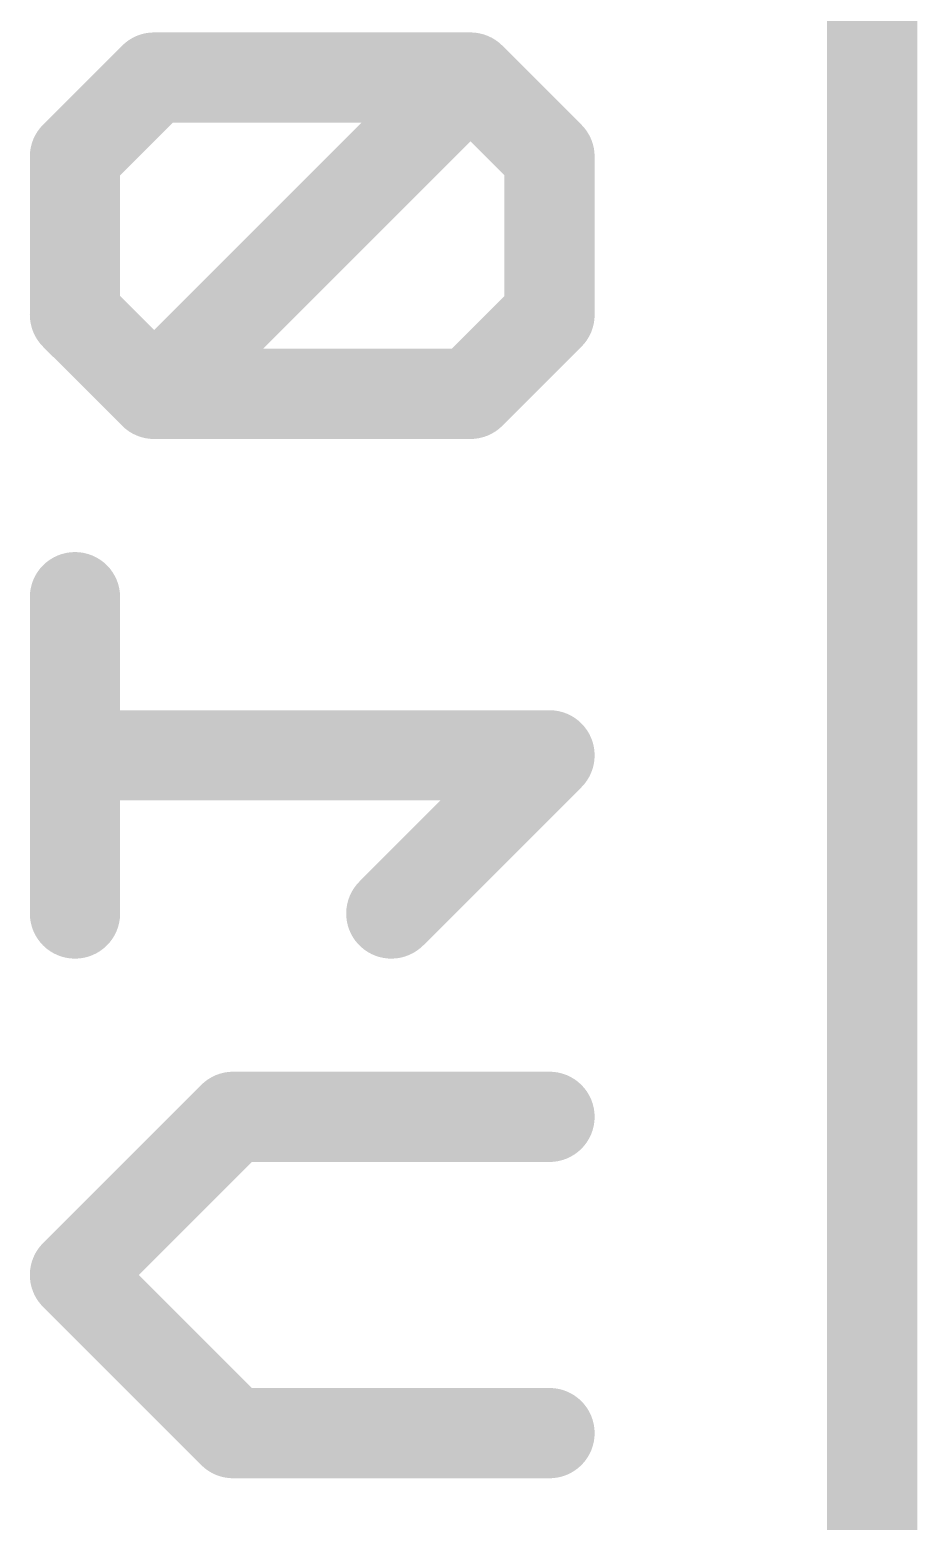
# Model space of a CAD drawing. Extents: x -45 to 62, y -39 to 23.
# Drawn here: x 1.905 to 3.902, y -11.146 to -7.789 of the extents above; entities that cross this region are included whole.
import ezdxf

# ---------------------------------------------------------------- set-up
doc = ezdxf.new("R2010")
doc.units = 0
doc.layers.add('16', color=132, linetype='CONTINUOUS')
doc.layers.add('20', color=53, linetype='CONTINUOUS')

msp = doc.modelspace()

# ---------------------------------------------------------------- linework, layer by layer
at = {"layer": '16', "const_width": 0.2032}
for points in [[(2.1846, -7.8968), (2.0066, -8.0747)], [(2.8964, -7.8968), (2.1846, -7.8968)], [(2.1846, -8.6086), (2.8964, -7.8968)], [(3.0743, -8.0747), (2.8964, -7.8968)], [(2.0066, -8.0747), (2.0066, -8.4307)], [(3.0743, -8.4307), (3.0743, -8.0747)], [(2.0066, -8.4307), (2.1846, -8.6086)], [(2.8964, -8.6086), (3.0743, -8.4307)], [(2.1846, -8.6086), (2.8964, -8.6086)], [(2.0066, -9.778), (2.0066, -9.0662)], [(3.0743, -9.4221), (2.0066, -9.4221)], [(2.7184, -9.778), (3.0743, -9.4221)], [(2.0066, -10.5915), (2.3625, -10.2356)], [(2.3625, -10.2356), (3.0743, -10.2356)], [(2.3625, -10.9474), (2.0066, -10.5915)], [(3.0743, -10.9474), (2.3625, -10.9474)]]:
    msp.add_lwpolyline(points, dxfattribs=at)
at = {"layer": '16', "const_width": 0.1016}
for points in [[(2.1846, -7.846, 1), (2.1846, -7.9476)], [(2.2205, -7.9327, 1), (2.1486, -7.8609)], [(2.9323, -7.8609, 1), (2.8604, -7.9327)], [(2.9323, -7.9327, 1), (2.8604, -7.8609)], [(2.8964, -7.9476, 1), (2.8964, -7.846)], [(2.0574, -8.0747, 1), (1.9558, -8.0747)], [(3.1251, -8.0747, 1), (3.0235, -8.0747)], [(1.9707, -8.0388, 1), (2.0425, -8.1107)], [(3.0384, -8.1107, 1), (3.1102, -8.0388)], [(2.0425, -8.3947, 1), (1.9707, -8.4666)], [(3.1102, -8.4666, 1), (3.0384, -8.3947)], [(1.9558, -8.4307, 1), (2.0574, -8.4307)], [(3.0235, -8.4307, 1), (3.1251, -8.4307)], [(2.1486, -8.5727, 1), (2.2205, -8.6445)], [(2.1846, -8.5578, 1), (2.1846, -8.6594)], [(2.1486, -8.6445, 1), (2.2205, -8.5727)], [(2.8604, -8.5727, 1), (2.9323, -8.6445)], [(2.8964, -8.6594, 1), (2.8964, -8.5578)], [(2.0574, -9.0662, 1), (1.9558, -9.0662)], [(2.0066, -9.3713, 1), (2.0066, -9.4729)], [(3.1102, -9.458, 1), (3.0384, -9.3862)], [(3.0743, -9.4729, 1), (3.0743, -9.3713)], [(2.6825, -9.7421, 1), (2.7543, -9.8139)], [(1.9558, -9.778, 1), (2.0574, -9.778)], [(2.3625, -10.1848, 1), (2.3625, -10.2864)], [(2.3984, -10.2715, 1), (2.3266, -10.1997)], [(3.0743, -10.2864, 1), (3.0743, -10.1848)], [(2.0425, -10.5556, 1), (1.9707, -10.6274)], [(1.9707, -10.5556, 1), (2.0425, -10.6274)], [(2.3625, -10.8966, 1), (2.3625, -10.9982)], [(2.3266, -10.9833, 1), (2.3984, -10.9115)], [(3.0743, -10.9982, 1), (3.0743, -10.8966)]]:
    msp.add_lwpolyline(points, format="xyb", dxfattribs=at)
at = {"layer": '20', "const_width": 0.2032}
msp.add_lwpolyline([(3.8, 12.89), (3.8, -12.89)], dxfattribs=at)

doc.saveas('drawing.dxf')
